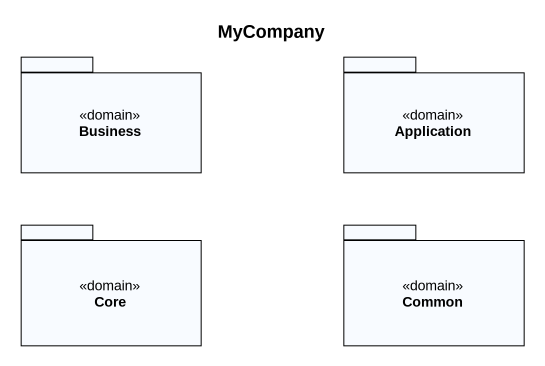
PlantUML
@startuml
title MyCompany
package Business <<domain>> {
}
package Application <<domain>> {
}
package Core <<domain>> {
}
package Common <<domain>> {
}
@enduml
